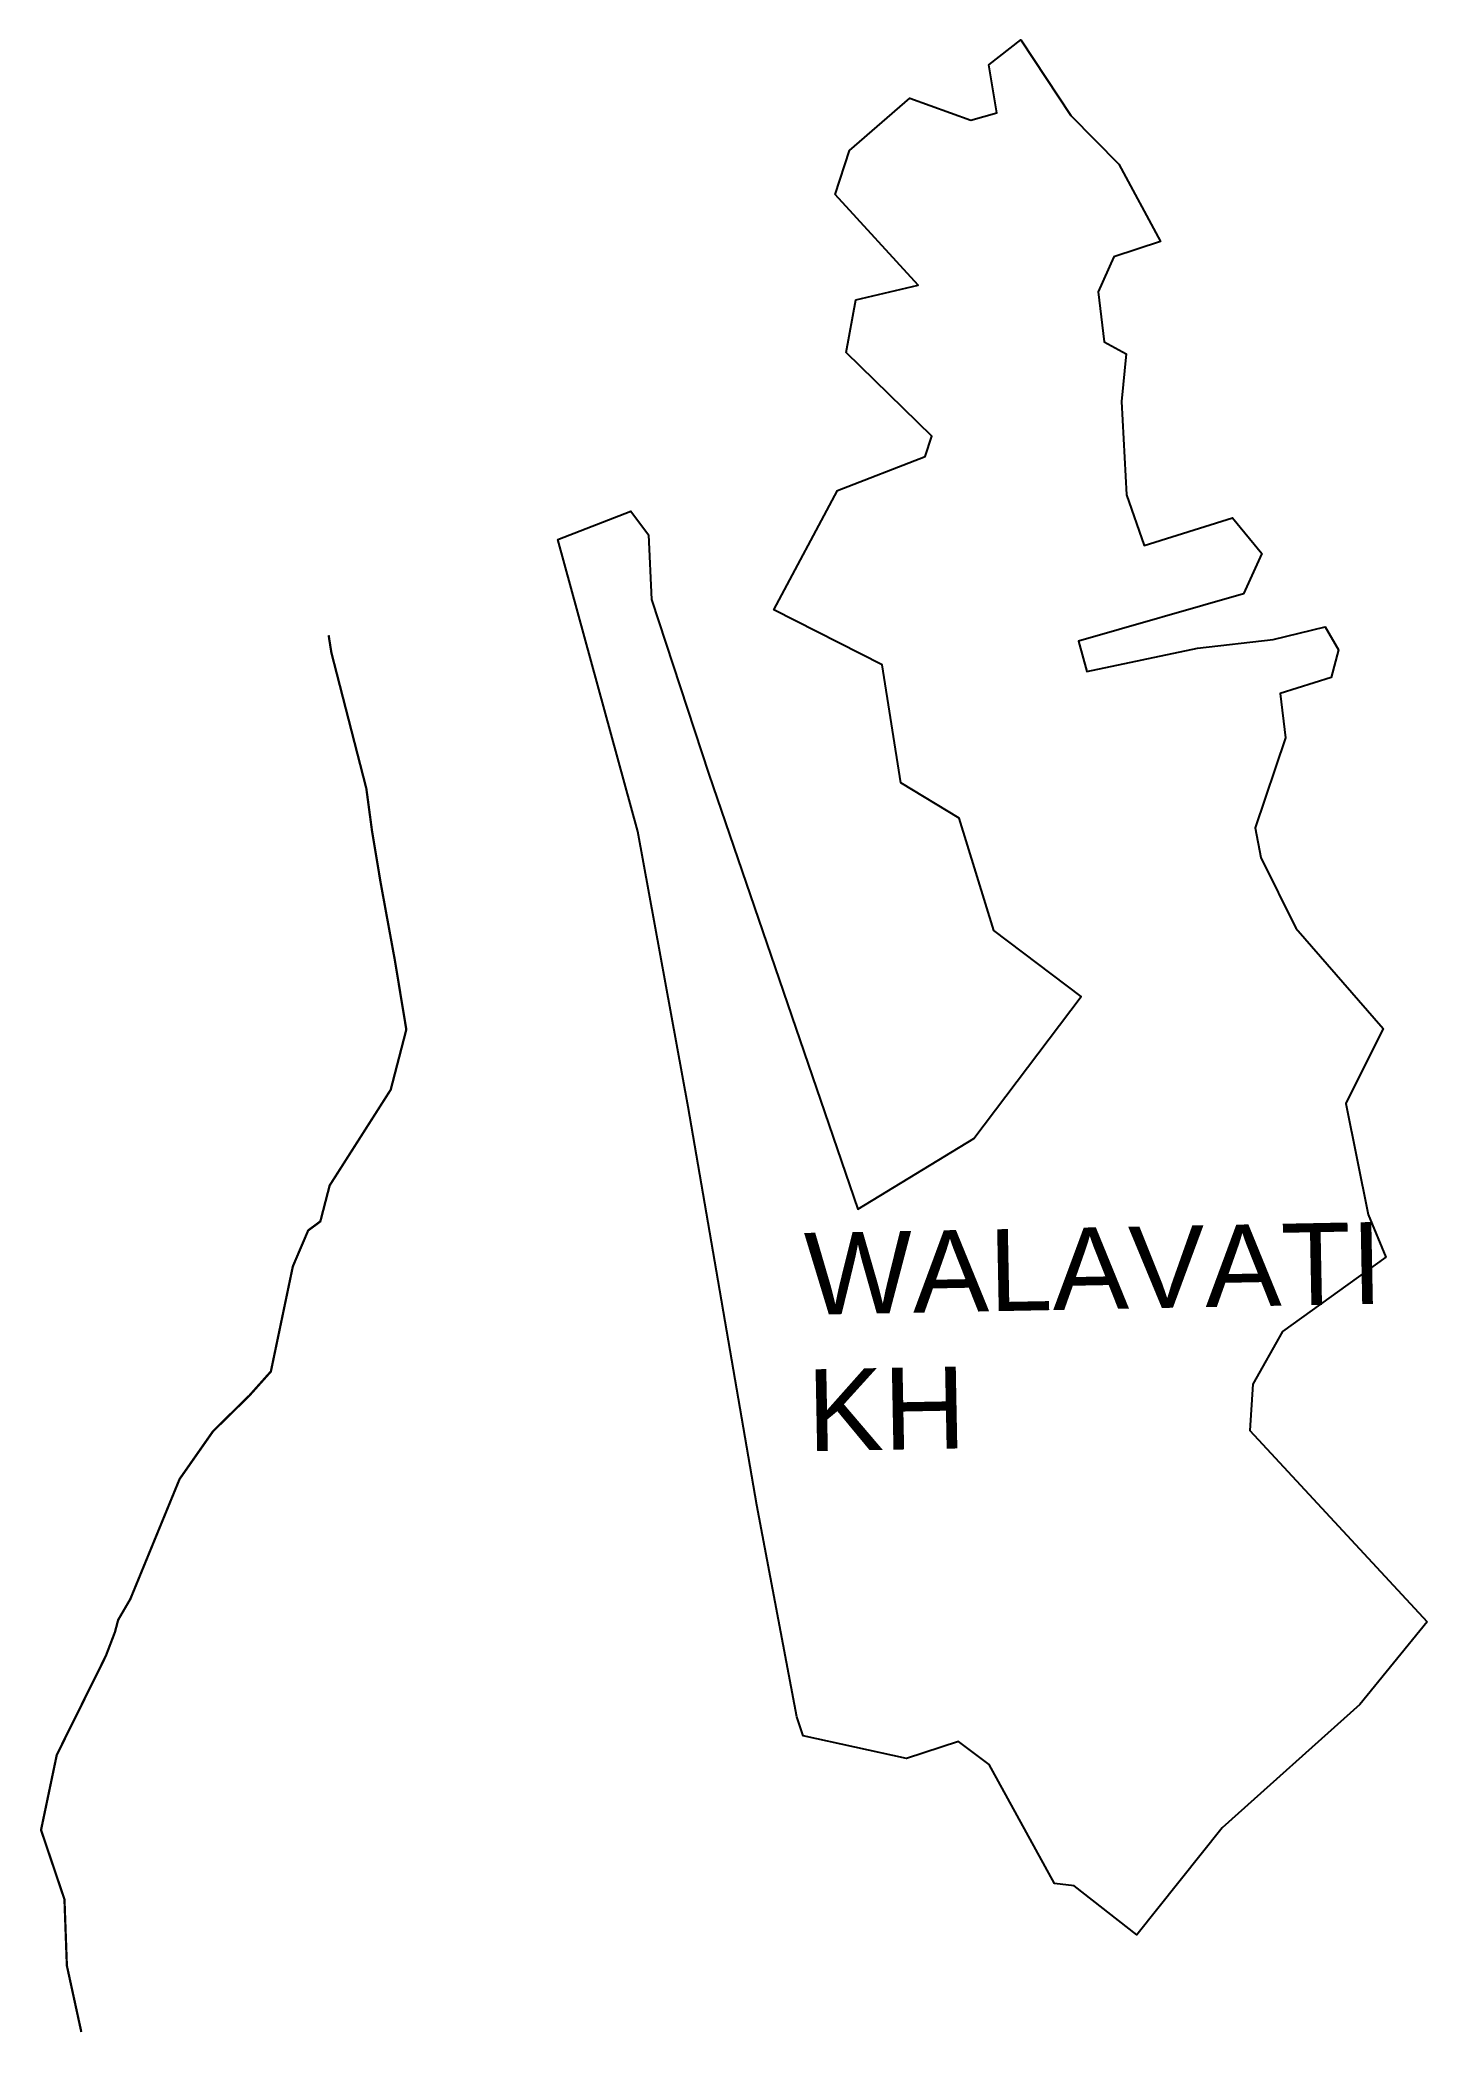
# Model space of a CAD drawing. Header units: metres. Extents: x 287227 to 289070, y 1998629 to 2001276.
import ezdxf

# ---------------------------------------------------------------- set-up
doc = ezdxf.new("R2010")
doc.units = ezdxf.units.M
for name, color, linetype in [('LOW TIDE LINE', 5, 'Continuous'), ('village', 3, 'Continuous'), ('VILLAGE NAME', 250, 'Continuous')]:
    doc.layers.add(name, color=color, linetype=linetype)
doc.styles.get("Standard").update_dxf_attribs({"font": 'calibri.ttf'})

msp = doc.modelspace()

# ---------------------------------------------------------------- linework, layer by layer
at = {"layer": 'LOW TIDE LINE', "lineweight": 18}
msp.add_lwpolyline([(287282.5, 1998630.6, 3, 3, 0), (287263.3, 1998718.7, 3, 3, 0), (287260.1, 1998806.7, 3, 3, 0), (287229, 1998898.9, 3, 3, 0), (287249.9, 1998998.6, 3, 3, 0), (287315, 1999129.9, 3, 3, 0), (287327.2, 1999161.8, 3, 3, 0), (287331.4, 1999177.8, 3, 3, 0), (287347.6, 1999205.6, 3, 3, 0), (287413, 1999364.9, 3, 3, 0), (287457.5, 1999428.5, 3, 3, 0), (287505.9, 1999476, 3, 3, 0), (287534.2, 1999507.7, 3, 3, 0), (287563.4, 1999647.3, 3, 3, 0), (287583.8, 1999695.1, 3, 3, 0), (287599.9, 1999707, 3, 3, 0), (287612.3, 1999754.8, 3, 3, 0), (287693.4, 1999882, 3, 3, 0), (287714.1, 1999961.8, 3, 3, 0), (287698.9, 2000053.8, 3, 3, 0), (287679.8, 2000157.9, 3, 3, 0), (287668.5, 2000226, 3, 3, 0), (287661, 2000282, 3, 3, 0), (287614.6, 2000462.3, 3, 3, 0), (287610.9, 2000485.6, 3, 3, 0)], format="xyseb", dxfattribs=at)
at = {"layer": 'village', "color": 3}
msp.add_polyline3d([(289069.8, 1999175.1, 0), (288980.6, 1999065.6, 0), (288797.8, 1998901.7, 0), (288684.1, 1998759.6, 0), (288601.1, 1998824.5, 0), (288574.9, 1998828, 0), (288488, 1998985.7, 0), (288447.3, 1999016.4, 0), (288378.3, 1998993.9, 0), (288241.2, 1999023.9, 0), (288232.6, 1999049, 0), (288179.7, 1999330.3, 0), (288088.3, 1999859.2, 0), (288021.6, 2000225, 0), (287915.3, 2000612.6, 0), (288012.4, 2000650.1, 0), (288035.9, 2000618.9, 0), (288039.8, 2000532.8, 0), (288115.9, 2000301, 0), (288313.6, 1999723.5, 0), (288467.6, 1999817.3, 0), (288610.3, 2000005.7, 0), (288494.5, 2000093.2, 0), (288448.2, 2000242.5, 0), (288370.9, 2000289.3, 0), (288346.2, 2000446, 0), (288202, 2000519.3, 0), (288286.9, 2000677.9, 0), (288403, 2000722.8, 0), (288412, 2000749.9, 0), (288298.3, 2000860.8, 0), (288310.9, 2000931, 0), (288394, 2000950.3, 0), (288283.6, 2001070.8, 0), (288302.5, 2001129.2, 0), (288382.8, 2001198.5, 0), (288463.6, 2001169.6, 0), (288498.5, 2001179.3, 0), (288487.6, 2001243.1, 0), (288530.1, 2001276.1, 0), (288596.7, 2001175.9, 0), (288660.4, 2001111.2, 0), (288715.8, 2001008.4, 0), (288653.6, 2000988.1, 0), (288633, 2000941.7, 0), (288640.7, 2000875.1, 0), (288670.2, 2000859.3, 0), (288664, 2000796.1, 0), (288670.5, 2000671.8, 0), (288694.1, 2000604.8, 0), (288811.5, 2000641.4, 0), (288850.1, 2000594.2, 0), (288825.7, 2000540.4, 0), (288607, 2000477.5, 0), (288617.8, 2000437.3, 0), (288764.9, 2000468.4, 0), (288865.1, 2000479.8, 0), (288934.2, 2000496.6, 0), (288952.1, 2000465.9, 0), (288942.4, 2000429.5, 0), (288874.4, 2000408.2, 0), (288881.9, 2000349.1, 0), (288841.2, 2000229.9, 0), (288849.1, 2000190.4, 0), (288895.5, 2000096.4, 0), (289011.3, 1999963.1, 0), (288961.9, 1999863.8, 0), (288991.4, 1999716.3, 0), (289015.1, 1999659.7, 0), (288877.9, 1999560.7, 0), (288838.3, 1999490.7, 0), (288834.4, 1999429.6, 0)], close=True, dxfattribs=at)

# ---------------------------------------------------------------- texts
at = {"layer": 'VILLAGE NAME', "insert": (288241.7, 1999691.7), "char_height": 108.748, "attachment_point": 1, "rotation": 1.1028}
msp.add_mtext_dynamic_manual_height_columns('{\\fArial|b0|i0|c0|p34;WALAVATI KH}', width=727.51, gutter_width=543.7, heights=[0], dxfattribs=at)

doc.saveas('drawing.dxf')
